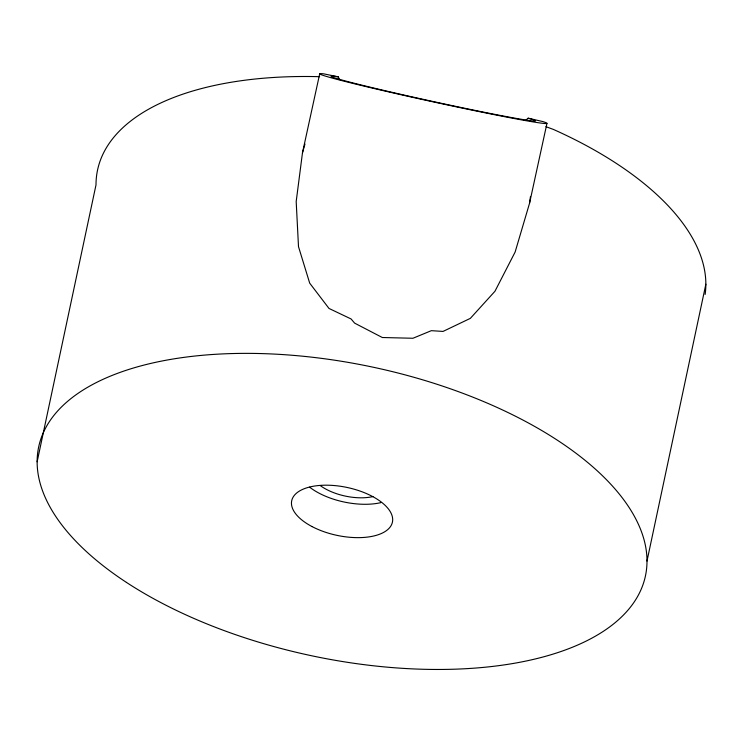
<?xml version="1.0" encoding="UTF-8"?>
<svg xmlns="http://www.w3.org/2000/svg" width="743" height="743" viewBox="0 0 743 743"><rect width="100%" height="100%" fill="white"/><g stroke="black" fill="none" stroke-linecap="round" stroke-linejoin="round"><path stroke-width="1.11" d="M319.694 73.836L302.485 152.752L296.188 201.529L298.5 246.667L309.692 283.139L329 308.447L351.095 318.97L354.625 323.131L382.329 337.517L412.941 338.26L431.349 330.672L443.032 331.424L470.356 318.357L494.949 291.275L515.131 252.035L529.527 203.322L546.969 123.329M529.527 203.322L530.483 196.458M37.15 461.765L96.005 184.896A310.156 147.513 12 0 1 319.639 76.687M646.995 561.067L705.85 284.197M302.485 152.752L304.983 144.021M525.654 120.301L528.152 118.193L543.003 121.611A116.307 3.241 12.3 0 1 433.689 101.977A116.307 3.241 12.3 0 1 323.474 73.798L338.288 76.845L339.542 79.668M338.288 76.845L334.554 76.297A104.577 2.916 12.3 0 0 433.652 101.642A104.577 2.916 12.3 0 0 531.942 119.289L528.152 118.193M545.891 126.672L553.396 129.421A310.156 147.513 12 0 1 705.126 294.423M372.958 496.584A38.766 18.436 12 0 1 320.177 485.513M380.76 502.658A51.481 24.482 12 0 1 309.627 487.167M126.449 582.41A310.156 147.513 12 0 0 636.602 598.208A310.156 147.513 12 0 0 263.161 353.631A310.156 147.513 12 0 0 126.449 582.41M312.06 526.583A51.481 24.482 12 0 0 392.369 522.366A51.481 24.482 12 0 0 321.793 485.3A51.481 24.482 12 0 0 312.06 526.583"/></g></svg>
